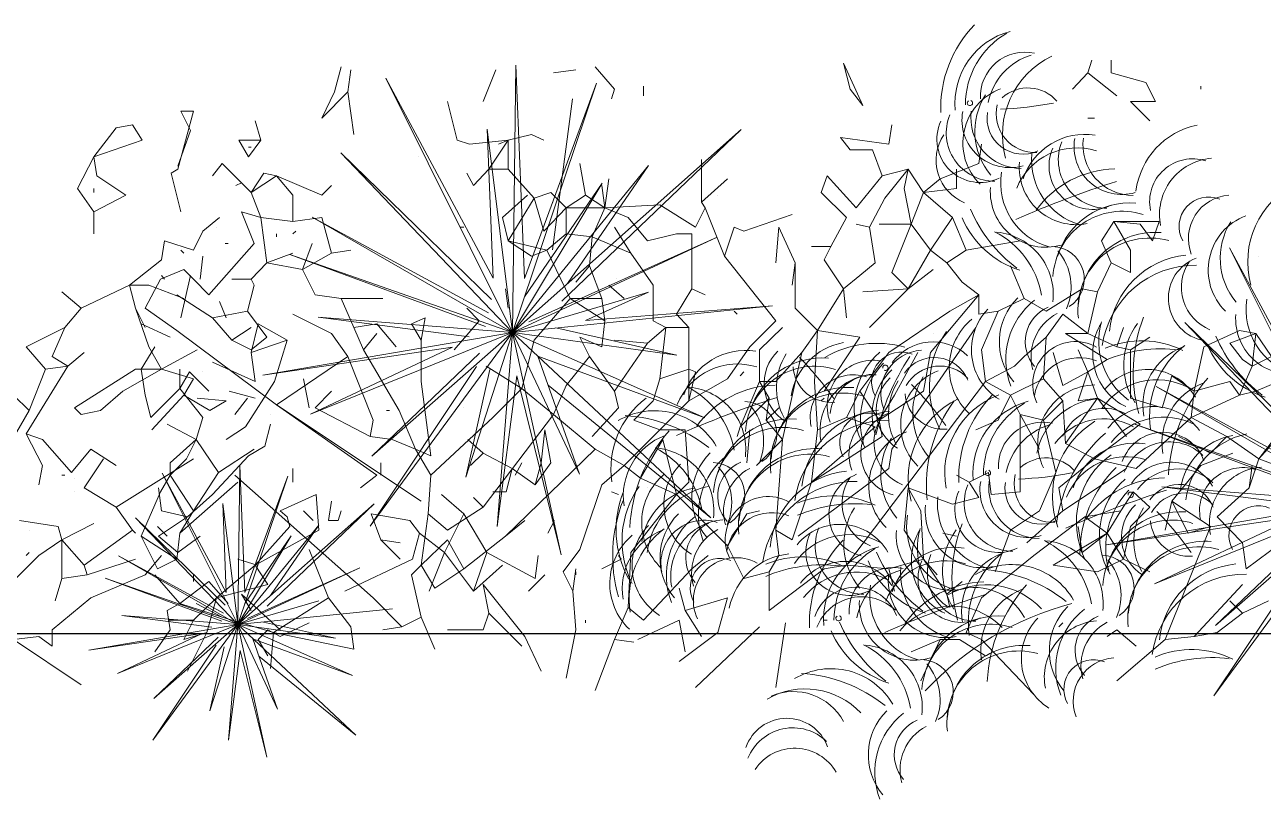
# Model space of a CAD drawing. Header units: metres. Extents: x 3.6 to 34.8, y 2.3 to 26.8.
# Drawn here: x 33.168 to 33.782, y 20.258 to 20.642 of the extents above; entities that cross this region are included whole.
import ezdxf

# ---------------------------------------------------------------- set-up
doc = ezdxf.new("R2010")
doc.units = ezdxf.units.M
for name, color, linetype, lineweight in [('0.05', 132, 'Continuous', 5), ('0.10', 62, 'Continuous', 9), ('0.13', 191, 'Continuous', 9), ('0.18', 141, 'Continuous', 18), ('0.30', 41, 'Continuous', 30)]:
    doc.layers.add(name, color=color, linetype=linetype, lineweight=lineweight)

# ---------------------------------------------------------------- blocks, each defined once
blk = doc.blocks.new('A$C79F3722F')
at = {"layer": '0.13'}
for p, q in [((3.34, 0.627), (3.333, 0.654)), ((3.333, 0.654), (3.353, 0.61)), ((3.586, 0.644), (3.59, 0.657)), ((3.61, 0.657), (3.61, 0.644)), ((2.806, 0.624), (2.813, 0.65)), ((2.823, 0.647), (2.82, 0.624)), ((2.973, 0.647), (2.96, 0.614)), ((3.056, 0.647), (3.033, 0.644)), ((3.076, 0.65), (3.096, 0.627)), ((3.57, 0.627), (3.586, 0.644)), ((3.586, 0.644), (3.57, 0.627)), ((3.616, 0.62), (3.586, 0.644)), ((3.61, 0.644), (3.646, 0.634)), ((3.126, 0.63), (3.126, 0.62)), ((3.646, 0.634), (3.656, 0.614)), ((3.703, 0.63), (3.703, 0.627)), ((2.793, 0.597), (2.806, 0.624)), ((2.82, 0.624), (2.793, 0.597)), ((2.82, 0.624), (2.826, 0.58)), ((3.096, 0.627), (3.093, 0.617)), ((3.353, 0.61), (3.34, 0.627)), ((2.66, 0.604), (2.644, 0.544)), ((2.657, 0.584), (2.647, 0.604)), ((2.647, 0.604), (2.66, 0.604)), ((2.923, 0.614), (2.933, 0.574)), ((3.63, 0.614), (3.65, 0.594)), ((3.656, 0.614), (3.63, 0.614)), ((2.58, 0.587), (2.597, 0.59)), ((2.597, 0.59), (2.607, 0.574)), ((2.73, 0.574), (2.724, 0.594)), ((3.38, 0.57), (3.383, 0.59)), ((3.586, 0.597), (3.593, 0.597)), ((2.557, 0.557), (2.58, 0.587)), ((2.644, 0.547), (2.657, 0.584)), ((2.986, 0.574), (3.01, 0.58)), ((3.01, 0.58), (3.023, 0.574)), ((3.33, 0.577), (3.38, 0.57)), ((3.34, 0.564), (3.33, 0.577)), ((2.607, 0.574), (2.557, 0.557)), ((2.717, 0.557), (2.707, 0.574)), ((2.707, 0.574), (2.73, 0.574)), ((2.73, 0.574), (2.717, 0.557)), ((2.717, 0.567), (2.72, 0.567)), ((2.933, 0.574), (2.946, 0.57)), ((2.946, 0.57), (2.986, 0.574)), ((2.966, 0.544), (2.986, 0.574)), ((2.986, 0.574), (2.976, 0.57)), ((2.986, 0.574), (2.986, 0.544)), ((3.473, 0.55), (3.476, 0.57)), ((2.54, 0.524), (2.557, 0.557)), ((2.557, 0.557), (2.56, 0.537)), ((2.893, 0.557), (2.893, 0.557)), ((3.186, 0.51), (3.186, 0.554)), ((3.363, 0.564), (3.34, 0.564)), ((3.373, 0.537), (3.363, 0.564)), ((2.644, 0.544), (2.637, 0.54)), ((2.637, 0.54), (2.647, 0.5)), ((2.69, 0.55), (2.68, 0.537)), ((2.72, 0.52), (2.69, 0.55)), ((2.72, 0.52), (2.733, 0.54)), ((2.733, 0.54), (2.746, 0.537)), ((2.95, 0.527), (2.943, 0.54)), ((2.966, 0.544), (2.95, 0.527)), ((2.986, 0.544), (2.966, 0.544)), ((2.986, 0.544), (3.013, 0.514)), ((3.066, 0.517), (3.06, 0.55)), ((3.373, 0.537), (3.4, 0.544)), ((3.376, 0.514), (3.4, 0.544)), ((3.4, 0.544), (3.396, 0.524)), ((3.4, 0.544), (3.416, 0.52)), ((3.433, 0.534), (3.473, 0.55)), ((3.45, 0.544), (3.45, 0.524)), ((2.56, 0.537), (2.59, 0.517)), ((2.71, 0.53), (2.704, 0.527)), ((2.746, 0.537), (2.72, 0.52)), ((2.746, 0.537), (2.793, 0.517)), ((2.763, 0.517), (2.746, 0.537)), ((2.793, 0.517), (2.803, 0.527)), ((3.083, 0.527), (3.086, 0.504)), ((3.086, 0.504), (3.09, 0.534)), ((3.186, 0.51), (3.213, 0.534)), ((3.31, 0.52), (3.316, 0.537)), ((3.316, 0.537), (3.346, 0.504)), ((3.346, 0.504), (3.373, 0.537)), ((3.416, 0.52), (3.433, 0.534)), ((2.557, 0.5), (2.54, 0.524)), ((2.557, 0.524), (2.557, 0.52)), ((2.59, 0.517), (2.557, 0.5)), ((2.73, 0.494), (2.72, 0.52)), ((2.763, 0.517), (2.763, 0.49)), ((2.763, 0.49), (2.763, 0.517)), ((2.98, 0.494), (3.006, 0.517)), ((2.986, 0.47), (3.013, 0.514)), ((3.013, 0.514), (3.03, 0.52)), ((3.013, 0.514), (3.023, 0.48)), ((3.03, 0.52), (3.046, 0.504)), ((3.046, 0.504), (3.066, 0.517)), ((3.066, 0.517), (3.086, 0.504)), ((3.203, 0.517), (3.203, 0.517)), ((3.336, 0.494), (3.31, 0.52)), ((3.36, 0.484), (3.376, 0.514)), ((3.396, 0.524), (3.403, 0.487)), ((3.403, 0.487), (3.416, 0.52)), ((3.45, 0.524), (3.416, 0.52)), ((3.416, 0.52), (3.446, 0.494)), ((3.416, 0.52), (3.446, 0.494)), ((3.023, 0.48), (3.046, 0.504)), ((3.033, 0.51), (3.033, 0.51)), ((3.046, 0.504), (3.086, 0.504)), ((3.046, 0.477), (3.046, 0.504)), ((3.073, 0.474), (3.086, 0.504)), ((3.086, 0.504), (3.073, 0.474)), ((3.086, 0.504), (3.143, 0.507)), ((3.086, 0.504), (3.11, 0.494)), ((3.143, 0.507), (3.18, 0.484)), ((3.18, 0.484), (3.19, 0.504)), ((3.19, 0.504), (3.186, 0.51)), ((3.19, 0.504), (3.21, 0.454)), ((2.557, 0.5), (2.557, 0.477)), ((2.67, 0.48), (2.687, 0.494)), ((2.71, 0.5), (2.73, 0.494)), ((2.723, 0.467), (2.71, 0.5)), ((2.736, 0.447), (2.73, 0.494)), ((2.73, 0.494), (2.763, 0.49)), ((2.763, 0.49), (2.793, 0.494)), ((2.793, 0.494), (2.803, 0.457)), ((2.793, 0.494), (2.793, 0.494)), ((2.793, 0.494), (2.803, 0.457)), ((2.986, 0.47), (2.98, 0.494)), ((3.11, 0.494), (3.13, 0.47)), ((3.23, 0.48), (3.28, 0.497)), ((3.32, 0.464), (3.336, 0.494)), ((3.446, 0.494), (3.423, 0.46)), ((3.446, 0.494), (3.46, 0.46)), ((3.6, 0.47), (3.613, 0.49)), ((3.613, 0.49), (3.63, 0.46)), ((3.64, 0.487), (3.613, 0.49)), ((3.613, 0.49), (3.66, 0.49)), ((3.66, 0.49), (3.653, 0.47)), ((2.66, 0.46), (2.67, 0.48)), ((2.684, 0.484), (2.684, 0.484)), ((2.746, 0.477), (2.746, 0.474)), ((2.766, 0.48), (2.763, 0.477)), ((2.936, 0.484), (2.94, 0.484)), ((3.046, 0.477), (3.026, 0.46)), ((3.073, 0.474), (3.046, 0.477)), ((3.113, 0.457), (3.096, 0.484)), ((3.13, 0.47), (3.16, 0.477)), ((3.16, 0.477), (3.176, 0.477)), ((3.16, 0.477), (3.176, 0.477)), ((3.176, 0.477), (3.176, 0.42)), ((3.21, 0.454), (3.22, 0.484)), ((3.22, 0.484), (3.23, 0.48)), ((3.263, 0.447), (3.266, 0.484)), ((3.266, 0.484), (3.283, 0.447)), ((3.36, 0.484), (3.346, 0.487)), ((3.366, 0.447), (3.36, 0.484)), ((3.37, 0.487), (3.403, 0.487)), ((3.403, 0.487), (3.383, 0.437)), ((3.423, 0.46), (3.403, 0.487)), ((3.653, 0.47), (3.64, 0.487)), ((2.627, 0.45), (2.63, 0.47)), ((2.63, 0.47), (2.66, 0.46)), ((2.676, 0.414), (2.723, 0.467)), ((2.693, 0.467), (2.696, 0.467)), ((2.783, 0.467), (2.773, 0.44)), ((3.01, 0.454), (2.986, 0.47)), ((3.026, 0.46), (2.986, 0.47)), ((3.07, 0.444), (3.073, 0.474)), ((3.113, 0.457), (3.073, 0.474)), ((3.32, 0.464), (3.3, 0.464)), ((3.313, 0.45), (3.32, 0.464)), ((3.46, 0.46), (3.516, 0.47)), ((3.61, 0.447), (3.6, 0.47)), ((2.594, 0.424), (2.627, 0.45)), ((2.647, 0.46), (2.65, 0.457)), ((2.67, 0.454), (2.667, 0.43)), ((2.763, 0.457), (2.736, 0.447)), ((2.803, 0.457), (2.773, 0.44)), ((2.803, 0.457), (2.773, 0.44)), ((2.803, 0.457), (2.823, 0.46)), ((3.026, 0.46), (3.01, 0.454)), ((3.05, 0.41), (3.026, 0.46)), ((3.113, 0.457), (3.136, 0.424)), ((3.263, 0.387), (3.21, 0.454)), ((3.333, 0.42), (3.313, 0.45)), ((3.4, 0.42), (3.423, 0.46)), ((3.423, 0.46), (3.44, 0.447)), ((3.44, 0.447), (3.46, 0.46)), ((3.63, 0.46), (3.63, 0.437)), ((3.763, 0.454), (3.763, 0.454)), ((2.626, 0.43), (2.65, 0.44)), ((2.65, 0.44), (2.66, 0.43)), ((2.736, 0.447), (2.72, 0.43)), ((2.736, 0.447), (2.773, 0.44)), ((2.773, 0.44), (2.786, 0.414)), ((3.07, 0.444), (3.056, 0.427)), ((3.083, 0.41), (3.07, 0.444)), ((3.283, 0.447), (3.28, 0.424)), ((3.283, 0.447), (3.283, 0.4)), ((3.35, 0.434), (3.366, 0.447)), ((3.383, 0.437), (3.4, 0.42)), ((3.4, 0.42), (3.426, 0.44)), ((3.44, 0.447), (3.456, 0.427)), ((3.506, 0.444), (3.52, 0.41)), ((3.506, 0.444), (3.506, 0.444)), ((3.52, 0.41), (3.506, 0.444)), ((3.596, 0.417), (3.61, 0.447)), ((3.63, 0.437), (3.61, 0.447)), ((2.544, 0.4), (2.594, 0.424)), ((2.614, 0.424), (2.594, 0.424)), ((2.594, 0.424), (2.6, 0.4)), ((2.61, 0.4), (2.626, 0.43)), ((2.65, 0.41), (2.614, 0.424)), ((2.627, 0.434), (2.63, 0.43)), ((2.657, 0.434), (2.647, 0.39)), ((2.66, 0.43), (2.676, 0.414)), ((2.666, 0.424), (2.666, 0.424)), ((2.72, 0.43), (2.7, 0.43)), ((2.723, 0.424), (2.716, 0.397)), ((2.72, 0.43), (2.723, 0.424)), ((3.106, 0.41), (3.09, 0.424)), ((3.136, 0.424), (3.136, 0.387)), ((3.333, 0.42), (3.35, 0.434)), ((3.456, 0.427), (3.473, 0.414)), ((2.544, 0.4), (2.524, 0.417)), ((2.643, 0.414), (2.68, 0.39)), ((2.68, 0.39), (2.643, 0.414)), ((2.786, 0.414), (2.813, 0.41)), ((2.986, 0.4), (2.983, 0.42)), ((3.176, 0.42), (3.16, 0.394)), ((3.176, 0.42), (3.19, 0.414)), ((3.306, 0.377), (3.333, 0.42)), ((3.336, 0.39), (3.333, 0.42)), ((3.4, 0.42), (3.353, 0.417)), ((3.4, 0.42), (3.36, 0.38)), ((3.473, 0.414), (3.423, 0.354)), ((3.443, 0.397), (3.473, 0.414)), ((3.473, 0.414), (3.473, 0.394)), ((3.543, 0.397), (3.58, 0.42)), ((3.58, 0.42), (3.596, 0.417)), ((3.596, 0.417), (3.586, 0.374)), ((2.527, 0.38), (2.544, 0.4)), ((2.61, 0.38), (2.6, 0.4)), ((2.6, 0.4), (2.614, 0.36)), ((2.643, 0.377), (2.61, 0.4)), ((2.687, 0.407), (2.694, 0.39)), ((2.813, 0.41), (2.856, 0.41)), ((2.813, 0.41), (2.826, 0.38)), ((2.943, 0.4), (2.956, 0.387)), ((3.033, 0.39), (3.05, 0.41)), ((3.086, 0.387), (3.05, 0.41)), ((3.083, 0.41), (3.05, 0.41)), ((3.086, 0.387), (3.083, 0.41)), ((3.283, 0.4), (3.306, 0.377)), ((3.493, 0.397), (3.52, 0.41)), ((3.52, 0.41), (3.543, 0.397)), ((2.68, 0.39), (2.716, 0.397)), ((2.7, 0.367), (2.68, 0.39)), ((2.716, 0.397), (2.736, 0.37)), ((2.803, 0.374), (2.763, 0.394)), ((2.886, 0.384), (2.9, 0.39)), ((2.9, 0.39), (2.896, 0.367)), ((2.956, 0.387), (2.93, 0.357)), ((2.933, 0.39), (2.933, 0.39)), ((3.013, 0.367), (3.033, 0.39)), ((3.083, 0.36), (3.086, 0.387)), ((3.136, 0.387), (3.149, 0.38)), ((3.16, 0.394), (3.173, 0.38)), ((3.22, 0.397), (3.223, 0.394)), ((3.236, 0.36), (3.263, 0.387)), ((3.336, 0.39), (3.336, 0.39)), ((3.38, 0.354), (3.443, 0.397)), ((3.473, 0.394), (3.493, 0.397)), ((3.493, 0.397), (3.476, 0.357)), ((3.543, 0.37), (3.56, 0.394)), ((3.56, 0.394), (3.586, 0.374)), ((2.487, 0.36), (2.527, 0.38)), ((2.527, 0.38), (2.514, 0.35)), ((2.606, 0.384), (2.636, 0.37)), ((2.61, 0.38), (2.61, 0.38)), ((2.643, 0.377), (2.746, 0.3)), ((2.7, 0.367), (2.72, 0.38)), ((2.72, 0.354), (2.727, 0.384)), ((2.727, 0.384), (2.757, 0.367)), ((2.82, 0.35), (2.803, 0.374)), ((2.826, 0.38), (2.85, 0.384)), ((2.826, 0.38), (2.836, 0.357)), ((2.85, 0.374), (2.836, 0.357)), ((2.85, 0.384), (2.87, 0.36)), ((2.896, 0.367), (2.886, 0.384)), ((3.13, 0.364), (3.149, 0.38)), ((3.149, 0.38), (3.143, 0.327)), ((3.149, 0.38), (3.173, 0.38)), ((3.173, 0.38), (3.173, 0.337)), ((3.27, 0.38), (3.246, 0.357)), ((3.29, 0.354), (3.306, 0.377)), ((3.303, 0.324), (3.306, 0.377)), ((3.35, 0.37), (3.306, 0.377)), ((3.383, 0.254), (3.47, 0.38)), ((3.426, 0.374), (3.426, 0.374)), ((3.563, 0.374), (3.606, 0.347)), ((3.586, 0.374), (3.563, 0.374)), ((3.586, 0.374), (3.616, 0.36)), ((3.616, 0.36), (3.623, 0.38)), ((3.706, 0.36), (3.743, 0.377)), ((3.733, 0.364), (3.76, 0.374)), ((3.743, 0.377), (3.76, 0.374)), ((3.76, 0.374), (3.756, 0.34)), ((3.76, 0.374), (3.776, 0.35)), ((2.507, 0.337), (2.487, 0.36)), ((2.62, 0.36), (2.606, 0.337)), ((2.614, 0.36), (2.627, 0.337)), ((2.72, 0.357), (2.7, 0.367)), ((2.736, 0.37), (2.72, 0.357)), ((2.72, 0.354), (2.757, 0.367)), ((2.757, 0.367), (2.744, 0.324)), ((2.75, 0.367), (2.75, 0.367)), ((2.896, 0.324), (2.896, 0.367)), ((3, 0.317), (3.013, 0.367)), ((3.06, 0.37), (3.083, 0.36)), ((3.07, 0.35), (3.06, 0.37)), ((3.13, 0.364), (3.096, 0.367)), ((3.096, 0.314), (3.13, 0.364)), ((3.213, 0.327), (3.236, 0.36)), ((3.313, 0.314), (3.35, 0.37)), ((3.52, 0.35), (3.543, 0.37)), ((3.54, 0.327), (3.543, 0.37)), ((3.616, 0.36), (3.63, 0.357)), ((3.65, 0.37), (3.63, 0.357)), ((3.63, 0.357), (3.65, 0.37)), ((3.696, 0.314), (3.706, 0.36)), ((3.746, 0.347), (3.733, 0.364)), ((3.746, 0.347), (3.733, 0.364)), ((2.514, 0.35), (2.53, 0.34)), ((2.53, 0.34), (2.547, 0.354)), ((2.627, 0.337), (2.664, 0.357)), ((2.724, 0.324), (2.72, 0.354)), ((2.746, 0.3), (2.82, 0.35)), ((2.82, 0.35), (2.846, 0.284)), ((2.836, 0.357), (2.873, 0.294)), ((3.046, 0.32), (3.07, 0.35)), ((3.096, 0.314), (3.07, 0.35)), ((3.246, 0.357), (3.246, 0.324)), ((3.263, 0.324), (3.29, 0.354)), ((3.29, 0.354), (3.27, 0.264)), ((3.35, 0.314), (3.38, 0.354)), ((3.386, 0.31), (3.41, 0.354)), ((3.423, 0.354), (3.416, 0.314)), ((3.476, 0.357), (3.48, 0.324)), ((3.51, 0.34), (3.52, 0.35)), ((3.55, 0.354), (3.56, 0.32)), ((3.576, 0.357), (3.586, 0.334)), ((3.606, 0.347), (3.586, 0.334)), ((3.63, 0.357), (3.63, 0.307)), ((3.756, 0.34), (3.746, 0.347)), ((3.756, 0.34), (3.776, 0.35)), ((2.53, 0.34), (2.487, 0.27)), ((2.49, 0.294), (2.507, 0.337)), ((2.507, 0.337), (2.53, 0.34)), ((2.537, 0.297), (2.6, 0.337)), ((2.627, 0.337), (2.587, 0.314)), ((2.6, 0.337), (2.627, 0.337)), ((2.606, 0.337), (2.61, 0.31)), ((2.66, 0.327), (2.627, 0.337)), ((2.646, 0.317), (2.646, 0.337)), ((2.656, 0.334), (2.646, 0.317)), ((2.656, 0.334), (2.676, 0.314)), ((2.67, 0.334), (2.67, 0.334)), ((2.68, 0.344), (2.724, 0.324)), ((2.68, 0.344), (2.68, 0.344)), ((3, 0.317), (2.963, 0.34)), ((2.997, 0.334), (2.997, 0.334)), ((3.143, 0.327), (3.173, 0.337)), ((3.173, 0.337), (3.18, 0.334)), ((3.173, 0.337), (3.173, 0.304)), ((3.18, 0.334), (3.173, 0.304)), ((3.23, 0.334), (3.226, 0.33)), ((3.48, 0.324), (3.51, 0.34)), ((3.55, 0.334), (3.55, 0.334)), ((3.56, 0.32), (3.586, 0.334)), ((3.586, 0.334), (3.576, 0.304)), ((3.586, 0.334), (3.596, 0.307)), ((3.756, 0.34), (3.743, 0.31)), ((3.743, 0.31), (3.756, 0.34)), ((2.65, 0.31), (2.66, 0.327)), ((2.744, 0.324), (2.714, 0.277)), ((2.774, 0.327), (2.78, 0.297)), ((2.906, 0.247), (2.896, 0.324)), ((3.136, 0.304), (3.143, 0.327)), ((3.173, 0.304), (3.213, 0.327)), ((3.246, 0.324), (3.226, 0.277)), ((3.246, 0.324), (3.263, 0.324)), ((3.246, 0.324), (3.256, 0.307)), ((3.306, 0.274), (3.303, 0.324)), ((3.336, 0.134), (3.48, 0.324)), ((3.506, 0.31), (3.48, 0.324)), ((3.506, 0.31), (3.54, 0.327)), ((3.54, 0.327), (3.56, 0.304)), ((3.56, 0.304), (3.54, 0.327)), ((3.55, 0.324), (3.55, 0.324)), ((3.663, 0.297), (3.673, 0.33)), ((3.673, 0.33), (3.696, 0.314)), ((3.696, 0.314), (3.733, 0.324)), ((3.733, 0.324), (3.743, 0.31)), ((3.76, 0.314), (3.79, 0.327)), ((2.49, 0.294), (2.474, 0.31)), ((2.587, 0.314), (2.564, 0.294)), ((2.616, 0.287), (2.61, 0.31)), ((2.616, 0.287), (2.646, 0.317)), ((2.65, 0.31), (2.617, 0.274)), ((2.646, 0.317), (2.67, 0.287)), ((2.677, 0.294), (2.65, 0.31)), ((2.697, 0.314), (2.724, 0.307)), ((2.786, 0.297), (2.803, 0.314)), ((2.97, 0.287), (3, 0.317)), ((3.033, 0.29), (3, 0.317)), ((3.033, 0.29), (3.046, 0.32)), ((3.1, 0.297), (3.096, 0.314)), ((3.336, 0.287), (3.35, 0.314)), ((3.37, 0.284), (3.35, 0.314)), ((3.416, 0.314), (3.37, 0.284)), ((3.37, 0.284), (3.386, 0.31)), ((3.506, 0.31), (3.493, 0.284)), ((3.516, 0.29), (3.506, 0.31)), ((3.693, 0.287), (3.696, 0.314)), ((3.693, 0.287), (3.696, 0.314)), ((3.693, 0.287), (3.696, 0.314)), ((3.743, 0.31), (3.693, 0.287)), ((3.743, 0.31), (3.76, 0.314)), ((2.544, 0.29), (2.537, 0.297)), ((2.664, 0.307), (2.694, 0.304)), ((2.694, 0.304), (2.677, 0.294)), ((2.694, 0.304), (2.694, 0.304)), ((2.716, 0.307), (2.703, 0.29)), ((2.746, 0.3), (2.896, 0.2)), ((2.85, 0.227), (2.746, 0.3)), ((2.843, 0.267), (2.786, 0.297)), ((2.94, 0.297), (2.94, 0.297)), ((3.073, 0.267), (3.1, 0.297)), ((3.116, 0.284), (3.136, 0.304)), ((3.173, 0.304), (3.143, 0.274)), ((3.226, 0.277), (3.256, 0.307)), ((3.256, 0.307), (3.253, 0.284)), ((3.266, 0.297), (3.253, 0.284)), ((3.253, 0.284), (3.266, 0.297)), ((3.313, 0.307), (3.31, 0.304)), ((3.56, 0.304), (3.54, 0.284)), ((3.54, 0.284), (3.56, 0.304)), ((3.56, 0.304), (3.563, 0.26)), ((3.596, 0.307), (3.563, 0.26)), ((3.576, 0.304), (3.596, 0.307)), ((3.596, 0.307), (3.64, 0.28)), ((3.596, 0.307), (3.626, 0.267)), ((3.63, 0.307), (3.663, 0.297)), ((2.457, 0.237), (2.49, 0.294)), ((2.564, 0.294), (2.544, 0.29)), ((2.67, 0.287), (2.663, 0.264)), ((2.74, 0.29), (2.74, 0.29)), ((2.846, 0.284), (2.843, 0.267)), ((2.86, 0.294), (2.863, 0.294)), ((2.873, 0.294), (2.89, 0.254)), ((2.906, 0.227), (2.97, 0.287)), ((2.96, 0.194), (3.033, 0.29)), ((3.076, 0.254), (3.033, 0.29)), ((3.116, 0.284), (3.143, 0.274)), ((3.253, 0.284), (3.27, 0.264)), ((3.336, 0.287), (3.306, 0.274)), ((3.366, 0.277), (3.336, 0.287)), ((3.37, 0.284), (3.373, 0.267)), ((3.493, 0.284), (3.47, 0.274)), ((3.516, 0.21), (3.516, 0.29)), ((3.516, 0.29), (3.54, 0.284)), ((3.536, 0.254), (3.516, 0.29)), ((3.54, 0.284), (3.553, 0.23)), ((3.636, 0.234), (3.693, 0.287)), ((3.693, 0.287), (3.73, 0.267)), ((3.763, 0.244), (3.796, 0.287)), ((2.504, 0.237), (2.487, 0.27)), ((2.487, 0.27), (2.504, 0.264)), ((2.633, 0.28), (2.663, 0.264)), ((2.714, 0.277), (2.694, 0.264)), ((2.734, 0.257), (2.74, 0.28)), ((3.02, 0.24), (3.024, 0.274)), ((3.024, 0.274), (3.03, 0.24)), ((3.143, 0.274), (3.106, 0.237)), ((3.143, 0.274), (3.169, 0.274)), ((3.169, 0.274), (3.173, 0.22)), ((3.223, 0.267), (3.226, 0.277)), ((3.236, 0.274), (3.233, 0.24)), ((3.3, 0.22), (3.366, 0.277)), ((3.3, 0.22), (3.306, 0.274)), ((3.64, 0.28), (3.593, 0.244)), ((3.79, 0.274), (3.763, 0.244)), ((2.504, 0.264), (2.534, 0.23)), ((2.636, 0.24), (2.663, 0.264)), ((2.663, 0.264), (2.653, 0.244)), ((2.663, 0.264), (2.686, 0.23)), ((2.717, 0.247), (2.734, 0.257)), ((2.843, 0.267), (2.866, 0.264)), ((2.866, 0.264), (2.89, 0.254)), ((2.96, 0.25), (2.944, 0.264)), ((3.123, 0.224), (3.146, 0.264)), ((3.146, 0.264), (3.16, 0.207)), ((3.223, 0.267), (3.223, 0.267)), ((3.27, 0.264), (3.243, 0.237)), ((3.27, 0.264), (3.263, 0.17)), ((3.373, 0.267), (3.3, 0.22)), ((3.563, 0.26), (3.593, 0.244)), ((3.68, 0.267), (3.713, 0.25)), ((3.73, 0.267), (3.713, 0.25)), ((3.73, 0.267), (3.763, 0.244)), ((2.534, 0.23), (2.554, 0.254)), ((2.567, 0.244), (2.547, 0.214)), ((2.554, 0.254), (2.58, 0.237)), ((2.58, 0.194), (2.66, 0.244)), ((2.653, 0.244), (2.636, 0.227)), ((2.68, 0.207), (2.717, 0.247)), ((2.686, 0.23), (2.723, 0.254)), ((2.89, 0.254), (2.906, 0.247)), ((2.89, 0.254), (2.906, 0.227)), ((2.96, 0.25), (2.947, 0.237)), ((2.99, 0.234), (2.96, 0.25)), ((2.983, 0.164), (3.076, 0.254)), ((3.106, 0.237), (3.076, 0.254)), ((3.383, 0.254), (3.38, 0.234)), ((3.383, 0.254), (3.383, 0.254)), ((3.593, 0.244), (3.556, 0.214)), ((3.593, 0.244), (3.636, 0.234)), ((3.736, 0.25), (3.703, 0.237)), ((3.763, 0.244), (3.753, 0.214)), ((3.79, 0.234), (3.763, 0.244)), ((2.5, 0.217), (2.504, 0.237)), ((2.5, 0.217), (2.504, 0.237)), ((2.636, 0.227), (2.636, 0.24)), ((2.763, 0.234), (2.763, 0.22)), ((2.854, 0.24), (2.854, 0.227)), ((2.99, 0.234), (2.984, 0.21)), ((3.014, 0.217), (2.99, 0.234)), ((3, 0.24), (2.993, 0.227)), ((3.014, 0.217), (3.02, 0.24)), ((3.03, 0.24), (3.014, 0.217)), ((3.083, 0.217), (3.106, 0.237)), ((3.106, 0.237), (3.123, 0.224)), ((3.38, 0.234), (3.286, 0.164)), ((3.56, 0.19), (3.626, 0.234)), ((3.703, 0.237), (3.673, 0.2)), ((3.756, 0.237), (3.753, 0.214)), ((2.524, 0.227), (2.527, 0.227)), ((2.537, 0.224), (2.537, 0.224)), ((2.626, 0.21), (2.636, 0.227)), ((2.636, 0.227), (2.66, 0.19)), ((2.646, 0.167), (2.706, 0.22)), ((2.66, 0.19), (2.686, 0.23)), ((2.703, 0.227), (2.846, 0.1)), ((2.85, 0.227), (2.833, 0.214)), ((2.906, 0.227), (2.903, 0.187)), ((2.906, 0.227), (2.906, 0.227)), ((3.123, 0.224), (3.16, 0.207)), ((3.173, 0.22), (3.16, 0.207)), ((3.28, 0.16), (3.3, 0.22)), ((3.303, 0.23), (3.303, 0.23)), ((3.463, 0.22), (3.45, 0.227)), ((3.463, 0.22), (3.483, 0.23)), ((3.473, 0.204), (3.463, 0.22)), ((3.483, 0.23), (3.486, 0.207)), ((3.553, 0.23), (3.536, 0.19)), ((2.537, 0.21), (2.537, 0.21)), ((2.547, 0.214), (2.58, 0.194)), ((2.606, 0.164), (2.626, 0.21)), ((2.624, 0.214), (2.627, 0.19)), ((2.654, 0.184), (2.68, 0.207)), ((2.75, 0.19), (2.787, 0.207)), ((2.787, 0.207), (2.79, 0.17)), ((2.94, 0.187), (2.917, 0.207)), ((2.917, 0.207), (2.94, 0.187)), ((2.984, 0.21), (2.97, 0.21)), ((3.06, 0.15), (3.083, 0.217)), ((3.093, 0.21), (3.1, 0.207)), ((3.16, 0.207), (3.113, 0.147)), ((3.13, 0.214), (3.13, 0.214)), ((3.16, 0.207), (3.213, 0.154)), ((3.396, 0.17), (3.4, 0.214)), ((3.4, 0.214), (3.446, 0.197)), ((3.4, 0.214), (3.413, 0.19)), ((3.486, 0.207), (3.516, 0.21)), ((3.556, 0.214), (3.56, 0.19)), ((3.62, 0.19), (3.633, 0.21)), ((3.633, 0.21), (3.65, 0.194)), ((3.753, 0.214), (3.72, 0.184)), ((2.597, 0.17), (2.58, 0.194)), ((2.8, 0.18), (2.803, 0.2)), ((2.923, 0.17), (2.96, 0.194)), ((2.96, 0.194), (2.95, 0.204)), ((3.446, 0.197), (3.473, 0.204)), ((3.65, 0.194), (3.63, 0.174)), ((3.673, 0.2), (3.666, 0.17)), ((3.673, 0.2), (3.713, 0.174)), ((3.673, 0.2), (3.69, 0.167)), ((2.48, 0.18), (2.52, 0.174)), ((2.654, 0.184), (2.624, 0.164)), ((2.627, 0.19), (2.654, 0.184)), ((2.66, 0.19), (2.646, 0.167)), ((2.757, 0.184), (2.75, 0.19)), ((2.76, 0.174), (2.757, 0.184)), ((2.774, 0.19), (2.784, 0.18)), ((2.81, 0.18), (2.8, 0.18)), ((2.813, 0.19), (2.81, 0.18)), ((2.854, 0.16), (2.844, 0.187)), ((2.844, 0.187), (2.884, 0.18)), ((2.884, 0.18), (2.894, 0.167)), ((2.896, 0.134), (2.903, 0.187)), ((2.903, 0.187), (2.923, 0.17)), ((2.92, 0.147), (2.94, 0.187)), ((2.94, 0.187), (2.964, 0.147)), ((3.003, 0.18), (2.983, 0.164)), ((3.034, 0.18), (3.027, 0.167)), ((3.213, 0.154), (3.233, 0.187)), ((3.233, 0.187), (3.246, 0.19)), ((3.413, 0.19), (3.416, 0.14)), ((3.536, 0.19), (3.506, 0.17)), ((3.56, 0.19), (3.523, 0.157)), ((3.53, 0.144), (3.583, 0.184)), ((3.583, 0.184), (3.62, 0.19)), ((3.606, 0.167), (3.583, 0.184)), ((3.606, 0.167), (3.62, 0.19)), ((3.72, 0.184), (3.746, 0.157)), ((2.49, 0.17), (2.49, 0.17)), ((2.52, 0.174), (2.524, 0.16)), ((2.524, 0.16), (2.557, 0.177)), ((2.547, 0.134), (2.597, 0.17)), ((2.597, 0.17), (2.6, 0.167)), ((2.6, 0.167), (2.597, 0.17)), ((2.623, 0.174), (2.633, 0.164)), ((2.627, 0.177), (2.627, 0.177)), ((2.646, 0.167), (2.643, 0.14)), ((2.724, 0.134), (2.76, 0.174)), ((2.79, 0.17), (2.724, 0.134)), ((2.894, 0.167), (2.887, 0.14)), ((2.894, 0.167), (2.92, 0.147)), ((2.92, 0.147), (2.894, 0.167)), ((3.263, 0.17), (3.28, 0.16)), ((3.266, 0.144), (3.263, 0.17)), ((3.416, 0.14), (3.396, 0.17)), ((3.436, 0.167), (3.45, 0.164)), ((3.506, 0.17), (3.49, 0.127)), ((3.606, 0.167), (3.55, 0.134)), ((3.58, 0.147), (3.576, 0.174)), ((3.58, 0.147), (3.606, 0.167)), ((3.623, 0.14), (3.606, 0.167)), ((3.63, 0.174), (3.623, 0.14)), ((3.713, 0.174), (3.666, 0.057)), ((3.69, 0.167), (3.713, 0.174)), ((2.524, 0.16), (2.5, 0.144)), ((2.524, 0.12), (2.524, 0.16)), ((2.524, 0.16), (2.547, 0.134)), ((2.606, 0.164), (2.623, 0.13)), ((2.643, 0.14), (2.606, 0.164)), ((2.624, 0.164), (2.644, 0.147)), ((2.644, 0.147), (2.667, 0.164)), ((2.874, 0.157), (2.854, 0.16)), ((2.874, 0.14), (2.854, 0.16)), ((2.896, 0.134), (2.923, 0.16)), ((2.923, 0.16), (2.94, 0.13)), ((2.94, 0.13), (2.983, 0.164)), ((3.213, 0.154), (3.23, 0.12)), ((3.746, 0.157), (3.75, 0.13)), ((3.75, 0.13), (3.786, 0.157)), ((2.5, 0.144), (2.47, 0.114)), ((2.49, 0.147), (2.487, 0.144)), ((2.627, 0.144), (2.61, 0.124)), ((2.8, 0.1), (2.78, 0.15)), ((2.92, 0.147), (2.904, 0.107)), ((2.95, 0.107), (2.92, 0.147)), ((2.95, 0.107), (2.964, 0.147)), ((2.964, 0.147), (3.014, 0.12)), ((3.014, 0.12), (3.017, 0.144)), ((3.043, 0.127), (3.06, 0.15)), ((3.1, 0.144), (3.103, 0.14)), ((3.113, 0.147), (3.11, 0.09)), ((3.176, 0.13), (3.193, 0.144)), ((3.256, 0.127), (3.266, 0.144)), ((3.53, 0.144), (3.476, 0.1)), ((3.733, 0.15), (3.733, 0.15)), ((2.547, 0.134), (2.55, 0.124)), ((2.55, 0.124), (2.6, 0.14)), ((2.623, 0.13), (2.643, 0.14)), ((2.643, 0.14), (2.623, 0.13)), ((2.684, 0.1), (2.724, 0.134)), ((2.706, 0.14), (2.726, 0.134)), ((2.724, 0.134), (2.737, 0.114)), ((2.887, 0.14), (2.817, 0.107)), ((2.886, 0.124), (2.896, 0.134)), ((2.91, 0.11), (2.896, 0.134)), ((2.91, 0.11), (2.94, 0.13)), ((2.98, 0.134), (2.95, 0.107)), ((3.056, 0.13), (3.053, 0.107)), ((3.083, 0.13), (3.103, 0.14)), ((3.126, 0.077), (3.176, 0.13)), ((3.256, 0.087), (3.313, 0.13)), ((3.313, 0.13), (3.336, 0.134)), ((3.38, 0.13), (3.336, 0.134)), ((3.416, 0.14), (3.38, 0.13)), ((3.38, 0.13), (3.386, 0.107)), ((3.44, 0.104), (3.416, 0.14)), ((3.416, 0.14), (3.43, 0.124)), ((3.596, 0.127), (3.55, 0.134)), ((3.623, 0.14), (3.596, 0.127)), ((3.623, 0.14), (3.65, 0.127)), ((2.524, 0.12), (2.517, 0.097)), ((2.55, 0.124), (2.524, 0.12)), ((2.61, 0.124), (2.554, 0.1)), ((2.646, 0.094), (2.62, 0.124)), ((2.676, 0.117), (2.646, 0.094)), ((2.66, 0.124), (2.66, 0.117)), ((2.676, 0.117), (2.696, 0.094)), ((2.896, 0.08), (2.886, 0.124)), ((3.024, 0.124), (3.007, 0.107)), ((3.053, 0.107), (3.043, 0.127)), ((3.056, 0.127), (3.056, 0.124)), ((3.23, 0.12), (3.256, 0.127)), ((3.256, 0.127), (3.256, 0.087)), ((3.44, 0.104), (3.456, 0.117)), ((2.737, 0.114), (2.684, 0.1)), ((2.72, 0.087), (2.71, 0.104)), ((2.71, 0.104), (2.75, 0.067)), ((2.96, 0.114), (3.003, 0.06)), ((2.966, 0.084), (2.96, 0.114)), ((3.056, 0.067), (3.053, 0.107)), ((3.163, 0.11), (3.169, 0.087)), ((3.44, 0.104), (3.44, 0.104)), ((3.443, 0.09), (3.44, 0.104)), ((3.696, 0.06), (3.746, 0.114)), ((2.554, 0.1), (2.514, 0.067)), ((2.646, 0.094), (2.633, 0.087)), ((2.69, 0.08), (2.646, 0.094)), ((2.66, 0.077), (2.684, 0.1)), ((2.663, 0.094), (2.69, 0.08)), ((2.684, 0.1), (2.674, 0.064)), ((2.8, 0.1), (2.743, 0.064)), ((2.823, 0.07), (2.8, 0.1)), ((2.846, 0.1), (2.876, 0.07)), ((3.096, 0.057), (3.11, 0.09)), ((3.11, 0.09), (3.126, 0.077)), ((3.169, 0.087), (3.213, 0.1)), ((3.213, 0.1), (3.203, 0.064)), ((3.353, 0.097), (3.353, 0.097)), ((3.443, 0.09), (3.443, 0.09)), ((3.476, 0.1), (3.46, 0.064)), ((3.733, 0.097), (3.746, 0.084)), ((3.746, 0.084), (3.773, 0.097)), ((2.633, 0.087), (2.636, 0.067)), ((2.66, 0.077), (2.634, 0.077)), ((2.65, 0.057), (2.66, 0.077)), ((2.743, 0.064), (2.69, 0.08)), ((2.876, 0.07), (2.896, 0.08)), ((2.91, 0.047), (2.896, 0.08)), ((2.96, 0.067), (2.966, 0.084)), ((2.966, 0.084), (3, 0.05)), ((2.976, 0.084), (2.976, 0.084)), ((3.066, 0.077), (3.066, 0.074)), ((3.12, 0.057), (3.163, 0.077)), ((3.163, 0.077), (3.169, 0.044)), ((3.169, 0.087), (3.186, 0.06)), ((3.313, 0.077), (3.316, 0.077)), ((3.746, 0.084), (3.72, 0.064)), ((3.746, 0.084), (3.72, 0.064)), ((2.514, 0.067), (2.514, 0.05)), ((2.636, 0.067), (2.62, 0.044)), ((2.737, 0.067), (2.727, 0.057)), ((2.737, 0.067), (2.75, 0.06)), ((2.75, 0.06), (2.78, 0.074)), ((2.826, 0.047), (2.823, 0.07)), ((2.856, 0.067), (2.876, 0.07)), ((2.923, 0.067), (2.96, 0.067)), ((3.046, 0.017), (3.056, 0.067)), ((3.18, 0.007), (3.246, 0.07)), ((3.263, 0.007), (3.273, 0.074)), ((3.56, 0.074), (3.556, 0.07)), ((3.616, 0.067), (3.606, 0.06)), ((3.616, 0.067), (3.636, 0.05)), ((2.5, 0.06), (2.474, 0.057)), ((2.474, 0.057), (2.544, 0.01)), ((2.514, 0.05), (2.5, 0.06)), ((2.674, 0.064), (2.65, 0.057)), ((2.674, 0.064), (2.654, 0.024)), ((2.727, 0.057), (2.737, 0.04)), ((2.74, 0.027), (2.743, 0.064)), ((2.826, 0.047), (2.743, 0.064)), ((3.003, 0.06), (3.02, 0.024)), ((3.076, 0.004), (3.096, 0.057)), ((3.096, 0.057), (3.116, 0.054)), ((3.203, 0.064), (3.163, 0.034)), ((3.403, 0.044), (3.433, 0.057)), ((3.433, 0.057), (3.413, 0.014)), ((3.433, 0.057), (3.453, 0.057)), ((3.453, 0.057), (3.48, 0.04)), ((3.46, 0.064), (3.476, 0.057)), ((3.476, 0.057), (3.53, 0)), ((3.666, 0.057), (3.616, 0.014)), ((3.666, 0.057), (3.696, 0.06)), ((3.72, 0.064), (3.696, 0.06))]:
    blk.add_line(p, q, dxfattribs=at)
blk = doc.blocks.new('A$C10912EB8')
at = {"layer": '0.10'}
for p, q in [((0.4219, 0.375), (0.375, 0.8203)), ((0.375, 0.8203), (0.4219, 0.4687)), ((0.4219, 0.375), (0.5156, 0.8203)), ((0.4219, 0.4687), (0.5156, 0.8203)), ((0.4219, 0.375), (0.1172, 0.7969)), ((0.1172, 0.7969), (0.3516, 0.4453)), ((0.3857, 0.5273), (0.4091, 0.7851)), ((0.4219, 0.375), (0.7266, 0.75)), ((0.7266, 0.75), (0.4737, 0.458)), ((0.4219, 0.375), (0.2578, 0.7031)), ((0.2578, 0.7031), (0.3483, 0.4768)), ((0.4219, 0.375), (0.5391, 0.7031)), ((0.5391, 0.7031), (0.4737, 0.458)), ((0.4219, 0.375), (0.3281, 0.6562)), ((0.3281, 0.6562), (0.4152, 0.4386)), ((0.4219, 0.375), (0.1172, 0.6094)), ((0.1172, 0.6094), (0.3984, 0.3984)), ((0.4219, 0.375), (0.7734, 0.6094)), ((0.7734, 0.6094), (0.4687, 0.4219)), ((0, 0.5156), (0.3047, 0.4219)), ((0.4219, 0.375), (0, 0.5156)), ((0.2109, 0.4922), (0.3047, 0.4219)), ((0.4219, 0.375), (0.2109, 0.4922)), ((0.2685, 0.5039), (0.2685, 0.5039)), ((0.4219, 0.375), (0.7969, 0.4922)), ((0.7969, 0.4922), (0.4687, 0.3984)), ((0.4219, 0.375), (0.8203, 0.4219)), ((0.8203, 0.4219), (0.4687, 0.375)), ((0.4219, 0.375), (0.1406, 0.3984)), ((0.1406, 0.3984), (0.3516, 0.3984)), ((0.4219, 0.375), (0.0234, 0.1406)), ((0.4219, 0.375), (0.0703, 0.3047)), ((0.4219, 0.375), (0.2578, 0.1641)), ((0.4219, 0.375), (0.2578, 0.0234)), ((0.4219, 0.375), (0.375, 0.0469)), ((0.4219, 0.375), (0.8203, 0.2109)), ((0.4219, 0.375), (0.75, 0.3281)), ((0.4219, 0.375), (0.7266, 0.1641)), ((0.4219, 0.375), (0.6094, 0.1172)), ((0.4219, 0.375), (0.4453, 0.1172)), ((0.4219, 0.375), (0.5859, 0)), ((0.0703, 0.3047), (0.3709, 0.345)), ((0.2578, 0.1641), (0.3709, 0.345)), ((0.75, 0.3281), (0.4922, 0.3516)), ((0.6094, 0.1172), (0.4687, 0.3281)), ((0.8203, 0.2109), (0.5156, 0.3281)), ((0.5156, 0.3281), (0.7266, 0.1641)), ((0.0234, 0.1406), (0.343, 0.3004)), ((0.3984, 0.3047), (0.2578, 0.0234)), ((0.375, 0.0469), (0.3984, 0.3047)), ((0.4453, 0.1172), (0.4453, 0.3047)), ((0.5859, 0), (0.4687, 0.3047)), ((0.2578, 0.0234), (0.2578, 0.0234))]:
    blk.add_line(p, q, dxfattribs=at)
blk = doc.blocks.new('A$C620D6D73')
at = {"layer": '0.10'}
for p, q in [((0.4219, 0.375), (0.375, 0.8203)), ((0.375, 0.8203), (0.4219, 0.4687)), ((0.4219, 0.375), (0.5156, 0.8203)), ((0.4219, 0.4687), (0.5156, 0.8203)), ((0.4219, 0.375), (0.1172, 0.7969)), ((0.1172, 0.7969), (0.3516, 0.4453)), ((0.4219, 0.375), (0.7266, 0.75)), ((0.7266, 0.75), (0.4737, 0.458)), ((0.4219, 0.375), (0.2578, 0.7031)), ((0.2578, 0.7031), (0.3483, 0.4768)), ((0.4219, 0.375), (0.5391, 0.7031)), ((0.5391, 0.7031), (0.4737, 0.458)), ((0.4219, 0.375), (0.3281, 0.6562)), ((0.3281, 0.6562), (0.4152, 0.4386)), ((0.1172, 0.6094), (0.3984, 0.3984)), ((0.4219, 0.375), (0.1172, 0.6094)), ((0.4219, 0.375), (0.7734, 0.6094)), ((0.7734, 0.6094), (0.4687, 0.4219)), ((0.4219, 0.375), (0, 0.5156)), ((0.4219, 0.375), (0.2109, 0.4922)), ((0.4219, 0.375), (0.7969, 0.4922)), ((0.7969, 0.4922), (0.4687, 0.3984)), ((0.1406, 0.3984), (0.3516, 0.3984)), ((0.4219, 0.375), (0.1406, 0.3984)), ((0.4219, 0.375), (0.8203, 0.4219)), ((0.8203, 0.4219), (0.4687, 0.375)), ((0.4219, 0.375), (0.0234, 0.1406)), ((0.4219, 0.375), (0.0703, 0.3047)), ((0.4219, 0.375), (0.2578, 0.0234)), ((0.4219, 0.375), (0.2578, 0.1641)), ((0.4219, 0.375), (0.375, 0.0469)), ((0.4219, 0.375), (0.5859, 0)), ((0.4219, 0.375), (0.4453, 0.1172)), ((0.4219, 0.375), (0.7266, 0.1641)), ((0.4219, 0.375), (0.6094, 0.1172)), ((0.4219, 0.375), (0.75, 0.3281)), ((0.4219, 0.375), (0.8203, 0.2109)), ((0.0703, 0.3047), (0.3709, 0.345)), ((0.2578, 0.1641), (0.3709, 0.345)), ((0.6094, 0.1172), (0.4687, 0.3281)), ((0.75, 0.3281), (0.4922, 0.3516)), ((0.5156, 0.3281), (0.7266, 0.1641)), ((0.8203, 0.2109), (0.5156, 0.3281)), ((0.0234, 0.1406), (0.343, 0.3004)), ((0.3984, 0.3047), (0.2578, 0.0234)), ((0.375, 0.0469), (0.3984, 0.3047)), ((0.4453, 0.1172), (0.4453, 0.3047)), ((0.5859, 0), (0.4687, 0.3047))]:
    blk.add_line(p, q, dxfattribs=at)

msp = doc.modelspace()

# ---------------------------------------------------------------- linework, layer by layer
at = {"layer": '0.05'}
for centre, radius, start, end in [((33.68153, 20.60022), 0.05951, 135.88983, 181.99427), ((33.66617, 20.60255), 0.03714, 105.28656, 185.03132), ((33.67568, 20.60175), 0.04145, 120.41687, 179.7455), ((33.6637, 20.60599), 0.02206, 77.50775, 182.70102), ((33.67582, 20.59721), 0.0308, 107.06646, 168.86966), ((33.69623, 20.58691), 0.04368, 116.15193, 195.07725), ((33.66169, 20.583), 0.02869, 110.60391, 225.37512), ((33.67247, 20.58882), 0.03355, 147.51787, 220.34741), ((33.66521, 20.5913), 0.01903, 40.87067, 131.78425), ((33.63651, 20.60291), 0.00134, 125.70316, 72.58798), ((33.66855, 20.59745), 0.01908, 166.06793, 273.36467), ((33.64532, 20.77132), 0.17158, 272.10008, 280.95234), ((33.64159, 20.58491), 0.02144, 155.22632, 296.10324), ((33.6488, 20.58812), 0.02402, 158.20514, 270.10045), ((33.65618, 20.5945), 0.02363, 169.81463, 286.31249), ((33.66193, 20.59543), 0.02498, 172.3439, 269.74451), ((33.66283, 20.5954), 0.01788, 170.94332, 294.23297), ((33.69349, 20.55506), 0.03229, 81.08569, 161.51468), ((33.75684, 20.5543), 0.03847, 101.80366, 172.59649), ((33.64241, 20.57443), 0.02267, 146.08514, 247.87602), ((33.70428, 20.57477), 0.02402, 158.20514, 270.10045), ((33.71167, 20.58116), 0.02363, 169.81463, 286.31249), ((33.71742, 20.58208), 0.02498, 172.3439, 269.74451), ((33.6894, 20.54854), 0.03211, 72.38115, 157.94844), ((33.70026, 20.57451), 0.03328, 174.58223, 253.91852), ((33.69708, 20.57157), 0.02144, 155.22632, 296.10324), ((33.74678, 20.55394), 0.02129, 71.96654, 191.58403), ((33.75845, 20.54752), 0.02809, 94.73547, 191.10537), ((33.68917, 20.57082), 0.02824, 174.2818, 281.07214), ((33.70917, 20.52096), 0.04922, 91.15714, 144.10607), ((33.68476, 20.56333), 0.03304, 170.90841, 254.18276), ((33.87297, 20.05503), 0.53475, 107.85177, 113.56064), ((33.81772, 20.52402), 0.04368, 116.15193, 195.07725), ((33.67401, 20.55883), 0.02743, 175.52788, 286.26639), ((33.76615, 20.53571), 0.02149, 93.78441, 201.06366), ((33.71568, 20.51589), 0.03748, 85.37372, 162.94235), ((33.7547, 20.54163), 0.01465, 68.05291, 208.73212), ((33.67511, 20.56411), 0.0462, 203.17806, 252.41372), ((33.70244, 20.57825), 0.07135, 203.10562, 233.27595), ((33.71183, 20.51495), 0.03427, 72.36096, 176.73925), ((33.78318, 20.5201), 0.02869, 110.60391, 225.37512), ((33.62918, 20.50028), 0.04341, 9.78876, 63.33539), ((33.64667, 20.50797), 0.03109, 353.40354, 84.13898), ((33.72834, 20.5006), 0.03815, 85.61033, 176.20568), ((33.79396, 20.52592), 0.03355, 147.51787, 220.34741), ((33.72552, 20.50039), 0.03558, 74.54577, 186.65075), ((33.67691, 20.51558), 0.0162, 302.87272, 88.4095), ((33.6594, 20.51186), 0.0272, 336.38525, 40.57919), ((33.74761, 20.48547), 0.04223, 95.66125, 174.07469), ((33.75602, 20.50609), 0.02125, 110.8687, 255.45656), ((33.74802, 20.47602), 0.04646, 89.07785, 171.72358), ((33.7639, 20.51154), 0.02267, 146.08514, 247.87602), ((33.68187, 20.48448), 0.03079, 134.73736, 219.97406), ((33.69143, 20.47584), 0.03717, 128.04005, 201.03268), ((33.68234, 20.48458), 0.01849, 112.36763, 221.62349), ((33.80625, 20.50043), 0.03304, 170.90841, 254.18276), ((33.65759, 20.47182), 0.03134, 130.19737, 226.25947), ((33.66604, 20.48058), 0.0288, 135.83926, 238.33154), ((33.69098, 20.47716), 0.02423, 117.73447, 195.69359), ((33.79276, 20.46933), 0.07542, 158.7205, 195.66816), ((33.7955, 20.49593), 0.02743, 175.52788, 286.26639), ((33.66386, 20.4627), 0.04739, 145.26679, 206.43502), ((33.72636, 20.47862), 0.02908, 148.96736, 244.30949), ((33.73625, 20.48479), 0.036, 164.42457, 233.96758), ((33.74691, 20.47319), 0.03424, 143.23215, 213.35838), ((33.57946, 20.45272), 0.03191, 99.99334, 170.99801), ((33.59038, 20.43315), 0.05065, 74.03991, 120.50197), ((33.61814, 20.4595), 0.02498, 46.48555, 143.88616), ((33.68884, 20.4634), 0.02125, 60.77351, 205.36136), ((33.72152, 20.43885), 0.0462, 63.81634, 113.052), ((33.7966, 20.50121), 0.0462, 203.17806, 252.41372), ((33.82393, 20.51535), 0.07135, 203.10562, 233.27595), ((33.52541, 20.44799), 0.03229, 81.08569, 161.51468), ((33.55662, 20.46399), 0.02206, 133.52904, 238.72231), ((33.57146, 20.46195), 0.0308, 147.3604, 209.1636), ((33.61628, 20.45143), 0.03714, 131.19874, 210.9435), ((33.60244, 20.46485), 0.01465, 68.05291, 208.73212), ((33.70779, 20.41071), 0.12104, 146.66856, 166.78642), ((33.61389, 20.45894), 0.02149, 93.78441, 201.06366), ((33.73147, 20.40974), 0.07135, 82.95411, 113.12444), ((33.7531, 20.45308), 0.03101, 111.19448, 189.8633), ((33.76918, 20.4478), 0.04372, 127.02293, 188.57308), ((33.52133, 20.44147), 0.03211, 72.38115, 157.94844), ((33.55956, 20.43817), 0.03427, 72.36096, 176.73925), ((33.56342, 20.43912), 0.03748, 85.37372, 162.94235), ((33.56788, 20.47356), 0.01903, 184.44581, 275.3594), ((33.42898, 20.35732), 0.17158, 35.27772, 44.12998), ((33.58861, 20.45263), 0.02278, 80.4948, 200.09521), ((33.6237, 20.44543), 0.04145, 136.48457, 195.81319), ((33.59461, 20.47169), 0.00134, 243.64208, 190.5269), ((33.61881, 20.4589), 0.01788, 21.99709, 145.28674), ((33.62153, 20.45346), 0.01908, 42.86539, 150.16213), ((33.69076, 20.45402), 0.02267, 68.35405, 170.14493), ((33.72437, 20.44343), 0.02743, 29.96367, 140.70218), ((33.57871, 20.44688), 0.02129, 71.96654, 191.58403), ((33.59038, 20.44046), 0.02809, 94.73547, 191.10537), ((33.58869, 20.44659), 0.02159, 86.19464, 173.46131), ((33.61905, 20.44813), 0.03096, 133.3862, 197.03936), ((33.61211, 20.45065), 0.02206, 133.52904, 238.72231), ((33.62694, 20.44861), 0.0308, 147.3604, 209.1636), ((33.63091, 20.44333), 0.02869, 110.60391, 225.37512), ((33.64169, 20.44914), 0.03355, 147.51787, 220.34741), ((33.72903, 20.43274), 0.03304, 62.0473, 145.32166), ((33.81323, 20.41457), 0.07853, 138.58052, 177.06236), ((33.47691, 20.4235), 0.04341, 9.78876, 63.33539), ((33.49441, 20.43119), 0.03109, 353.40354, 84.13898), ((33.54109, 20.41389), 0.04922, 91.15714, 144.10607), ((33.57326, 20.42361), 0.03558, 74.54577, 186.65075), ((33.57608, 20.42382), 0.03815, 85.61033, 176.20568), ((33.62337, 20.46022), 0.01903, 184.44581, 275.3594), ((33.48447, 20.34398), 0.17158, 35.27772, 44.12998), ((33.69876, 20.4345), 0.02869, 90.85494, 205.62615), ((33.76346, 20.43437), 0.03188, 110.48876, 189.18377), ((33.50244, 20.42172), 0.04372, 127.02293, 188.57308), ((33.70489, 19.94796), 0.53475, 107.85177, 113.56064), ((33.52464, 20.43881), 0.0162, 302.87272, 88.4095), ((33.50714, 20.43509), 0.0272, 336.38525, 40.57919), ((33.64965, 20.41695), 0.04368, 116.15193, 195.07725), ((33.68636, 20.41315), 0.07141, 143.84044, 185.55611), ((33.66528, 20.41958), 0.04127, 110.58141, 190.57012), ((33.69043, 20.41691), 0.05951, 135.88983, 181.99427), ((33.67507, 20.41925), 0.03714, 105.28656, 185.03132), ((33.68458, 20.41845), 0.04145, 120.41687, 179.7455), ((33.70252, 20.42284), 0.03355, 95.88265, 168.71219), ((33.72703, 20.42428), 0.02824, 35.15792, 141.94826), ((33.48031, 20.41512), 0.0353, 30.06731, 120.67635), ((33.46133, 20.37458), 0.07356, 51.50095, 86.59257), ((33.54761, 20.40883), 0.03748, 85.37372, 162.94235), ((33.59534, 20.4087), 0.04223, 95.66125, 174.07469), ((33.58663, 20.43456), 0.01465, 68.05291, 208.73212), ((33.59808, 20.42865), 0.02149, 93.78441, 201.06366), ((33.60376, 20.42932), 0.02125, 110.8687, 255.45656), ((33.61164, 20.43476), 0.02267, 146.08514, 247.87602), ((33.70272, 20.41649), 0.02988, 60.31827, 143.83627), ((33.70301, 20.42946), 0.02212, 62.3141, 157.66468), ((33.73248, 20.41395), 0.03328, 62.31154, 141.64783), ((33.54649, 20.38848), 0.07853, 138.58052, 177.06236), ((33.54375, 20.40788), 0.03427, 72.36096, 176.73925), ((33.59575, 20.39924), 0.04646, 89.07785, 171.72358), ((33.6726, 20.42269), 0.02206, 77.50775, 182.70102), ((33.68473, 20.41391), 0.0308, 107.06646, 168.86966), ((33.721, 20.40777), 0.04368, 121.15281, 200.07813), ((33.49673, 20.40829), 0.03188, 110.48876, 189.18377), ((33.6151, 20.41304), 0.02869, 110.60391, 225.37512), ((33.62588, 20.41886), 0.03355, 147.51787, 220.34741), ((33.75014, 20.38512), 0.07141, 130.67396, 172.38962), ((33.7182, 20.40204), 0.03229, 81.08569, 161.51468), ((33.73222, 20.41827), 0.02144, 20.12683, 161.00374), ((33.73521, 20.41097), 0.02402, 46.12961, 158.02492), ((33.77225, 20.40677), 0.03191, 99.99334, 170.99801), ((33.78155, 20.40129), 0.03847, 101.80366, 172.59649), ((33.4611, 20.39321), 0.04341, 9.78876, 63.33539), ((33.4786, 20.40091), 0.03109, 353.40354, 84.13898), ((33.5296, 20.40771), 0.03079, 134.73736, 219.97406), ((33.53916, 20.39907), 0.03717, 128.04005, 201.03268), ((33.55745, 20.39332), 0.03558, 74.54577, 186.65075), ((33.56027, 20.39353), 0.03815, 85.61033, 176.20568), ((33.73047, 20.39506), 0.04127, 125.65995, 205.64865), ((33.51377, 20.40381), 0.0288, 135.83926, 238.33154), ((33.50883, 20.40852), 0.0162, 302.87272, 88.4095), ((33.53008, 20.40781), 0.01849, 112.36763, 221.62349), ((33.49133, 20.4048), 0.0272, 336.38525, 40.57919), ((33.53872, 20.40038), 0.02423, 117.73447, 195.69359), ((33.67411, 20.40799), 0.01903, 40.87067, 131.78425), ((33.71412, 20.39552), 0.03211, 72.38115, 157.94844), ((33.75047, 20.37959), 0.05951, 134.23579, 180.34024), ((33.73612, 20.40125), 0.02363, 29.91758, 146.41544), ((33.7715, 20.40093), 0.02129, 71.96654, 191.58403), ((33.78316, 20.39451), 0.02809, 94.73547, 191.10537), ((33.50532, 20.39505), 0.03134, 130.19737, 226.25947), ((33.57954, 20.37841), 0.04223, 95.66125, 174.07469), ((33.58795, 20.39903), 0.02125, 110.8687, 255.45656), ((33.59583, 20.40447), 0.02267, 146.08514, 247.87602), ((33.64541, 20.41961), 0.00134, 125.70316, 72.58798), ((33.67746, 20.41415), 0.01908, 166.06793, 273.36467), ((33.65422, 20.58802), 0.17158, 272.10008, 280.95234), ((33.73388, 20.36794), 0.04922, 91.15714, 144.10607), ((33.73777, 20.38853), 0.03714, 131.19874, 210.9435), ((33.73964, 20.39661), 0.02498, 46.48555, 143.88616), ((33.51173, 20.39142), 0.05046, 157.879, 209.1032), ((33.5116, 20.38593), 0.04739, 145.26679, 206.43502), ((33.50551, 20.38068), 0.03191, 99.99334, 170.99801), ((33.51481, 20.3752), 0.03847, 101.80366, 172.59649), ((33.57994, 20.36895), 0.04646, 89.07785, 171.72358), ((33.65049, 20.40161), 0.02144, 155.22632, 296.10324), ((33.6577, 20.40481), 0.02402, 158.20514, 270.10045), ((33.66508, 20.4112), 0.02363, 169.81463, 286.31249), ((33.67083, 20.41212), 0.02498, 172.3439, 269.74451), ((33.67173, 20.4121), 0.01788, 170.94332, 294.23297), ((33.89768, 19.90201), 0.53475, 107.85177, 113.56064), ((33.74519, 20.38253), 0.04145, 136.48457, 195.81319), ((33.7161, 20.40879), 0.00134, 243.64208, 190.5269), ((33.7403, 20.396), 0.01788, 21.99709, 145.28674), ((33.74302, 20.39056), 0.01908, 42.86539, 150.16213), ((33.53502, 20.37855), 0.07542, 158.7205, 195.66816), ((33.53658, 20.38663), 0.02125, 60.77351, 205.36136), ((33.56925, 20.36208), 0.0462, 63.81634, 113.052), ((33.57921, 20.33296), 0.07135, 82.95411, 113.12444), ((33.64259, 20.40086), 0.02824, 174.2818, 281.07214), ((33.65367, 20.40454), 0.03328, 174.58223, 253.91852), ((33.7336, 20.38775), 0.02206, 133.52904, 238.72231), ((33.51379, 20.37742), 0.03079, 134.73736, 219.97406), ((33.52335, 20.36878), 0.03717, 128.04005, 201.03268), ((33.5385, 20.37724), 0.02267, 68.35405, 170.14493), ((33.6076, 20.38421), 0.03355, 147.51787, 220.34741), ((33.63818, 20.39337), 0.03304, 170.90841, 254.18276), ((33.7404, 20.36288), 0.03748, 85.37372, 162.94235), ((33.74843, 20.38571), 0.0308, 147.3604, 209.1636), ((33.60596, 20.28108), 0.17158, 35.27772, 44.12998), ((33.77941, 20.38861), 0.01465, 68.05291, 208.73212), ((33.49536, 20.3623), 0.03101, 111.19448, 189.8633), ((33.51144, 20.35703), 0.04372, 127.02293, 188.57308), ((33.49796, 20.37352), 0.0288, 135.83926, 238.33154), ((33.50476, 20.37484), 0.02129, 71.96654, 191.58403), ((33.51643, 20.36842), 0.02809, 94.73547, 191.10537), ((33.51427, 20.37752), 0.01849, 112.36763, 221.62349), ((33.52291, 20.37009), 0.02423, 117.73447, 195.69359), ((33.57211, 20.36666), 0.02743, 29.96367, 140.70218), ((33.58393, 20.38351), 0.02402, 158.20514, 270.10045), ((33.62742, 20.38887), 0.02743, 175.52788, 286.26639), ((33.63661, 20.3763), 0.02908, 148.96736, 244.30949), ((33.64649, 20.38246), 0.036, 164.42457, 233.96758), ((33.65716, 20.37086), 0.03424, 143.23215, 213.35838), ((33.703, 20.367), 0.07542, 158.7205, 195.66816), ((33.73654, 20.36193), 0.03427, 72.36096, 176.73925), ((33.74486, 20.39732), 0.01903, 184.44581, 275.3594), ((33.48951, 20.36476), 0.03134, 130.19737, 226.25947), ((33.57676, 20.35597), 0.03304, 62.0473, 145.32166), ((33.57672, 20.38031), 0.02144, 155.22632, 296.10324), ((33.61648, 20.34488), 0.05951, 135.88983, 181.99427), ((33.65389, 20.34726), 0.04341, 9.78876, 63.33539), ((33.67139, 20.35496), 0.03109, 353.40354, 84.13898), ((33.75306, 20.34758), 0.03815, 85.61033, 176.20568), ((33.55025, 20.34607), 0.03355, 95.88265, 168.71219), ((33.60112, 20.34721), 0.03714, 105.28656, 185.03132), ((33.61063, 20.34641), 0.04145, 120.41687, 179.7455), ((33.65585, 20.40829), 0.07135, 203.10562, 233.27595), ((33.62862, 20.35045), 0.03229, 81.08569, 161.51468), ((33.63942, 20.37017), 0.02402, 158.20514, 270.10045), ((33.66334, 20.35075), 0.03101, 111.19448, 189.8633), ((33.67942, 20.34548), 0.04372, 127.02293, 188.57308), ((33.70162, 20.36257), 0.0162, 302.87272, 88.4095), ((33.75024, 20.34737), 0.03558, 74.54577, 186.65075), ((33.51268, 20.36252), 0.01465, 68.05291, 208.73212), ((33.52077, 20.35634), 0.02125, 60.77351, 205.36136), ((33.55344, 20.33179), 0.0462, 63.81634, 113.052), ((33.5634, 20.30268), 0.07135, 82.95411, 113.12444), ((33.57477, 20.34751), 0.02824, 35.15792, 141.94826), ((33.59865, 20.35065), 0.02206, 77.50775, 182.70102), ((33.62853, 20.39415), 0.0462, 203.17806, 252.41372), ((33.62454, 20.34393), 0.03211, 72.38115, 157.94844), ((33.63539, 20.3699), 0.03328, 174.58223, 253.91852), ((33.63221, 20.36697), 0.02144, 155.22632, 296.10324), ((33.65729, 20.33888), 0.0353, 30.06731, 120.67635), ((33.68412, 20.35885), 0.0272, 336.38525, 40.57919), ((33.77232, 20.33246), 0.04223, 95.66125, 174.07469), ((33.58022, 20.33718), 0.03328, 62.31154, 141.64783), ((33.61078, 20.34187), 0.0308, 107.06646, 168.86966), ((33.62431, 20.36621), 0.02824, 174.2818, 281.07214), ((33.63831, 20.29834), 0.07356, 51.50095, 86.59257), ((33.77273, 20.323), 0.04646, 89.07785, 171.72358), ((33.57995, 20.34149), 0.02144, 20.12683, 161.00374), ((33.61989, 20.35873), 0.03304, 170.90841, 254.18276), ((33.6443, 20.31635), 0.04922, 91.15714, 144.10607), ((33.64448, 20.32656), 0.03762, 43.0118, 120.08932), ((33.63864, 20.33462), 0.02822, 28.34949, 112.88269), ((33.67371, 20.33205), 0.03188, 110.48876, 189.18377), ((33.72347, 20.31225), 0.07853, 138.58052, 177.06236), ((33.58294, 20.3342), 0.02402, 46.12961, 158.02492), ((33.60914, 20.35423), 0.02743, 175.52788, 286.26639), ((33.8081, 19.85042), 0.53475, 107.85177, 113.56064), ((33.72614, 20.2065), 0.15344, 104.79492, 136.79718), ((33.57146, 20.34757), 0.00134, 125.70316, 72.58798), ((33.62777, 20.31959), 0.03397, 43.52309, 140.09473), ((33.65082, 20.31129), 0.03748, 85.37372, 162.94235), ((33.70658, 20.33147), 0.03079, 134.73736, 219.97406), ((33.71614, 20.32283), 0.03717, 128.04005, 201.03268), ((33.70706, 20.33157), 0.01849, 112.36763, 221.62349), ((33.63757, 20.37365), 0.07135, 203.10562, 233.27595), ((33.64696, 20.31035), 0.03427, 72.36096, 176.73925), ((33.69075, 20.32757), 0.0288, 135.83926, 238.33154), ((33.70142, 20.3183), 0.02809, 94.73547, 191.10537), ((33.7157, 20.32414), 0.02423, 117.73447, 195.69359), ((33.61025, 20.35951), 0.0462, 203.17806, 252.41372), ((33.56431, 20.29568), 0.04341, 9.78876, 63.33539), ((33.58181, 20.30337), 0.03109, 353.40354, 84.13898), ((33.66066, 20.29578), 0.03558, 74.54577, 186.65075), ((33.66348, 20.29599), 0.03815, 85.61033, 176.20568), ((33.74623, 20.28584), 0.0462, 63.81634, 113.052), ((33.61204, 20.31098), 0.0162, 302.87272, 88.4095), ((33.59454, 20.30726), 0.0272, 336.38525, 40.57919), ((33.69767, 20.3124), 0.01465, 68.05291, 208.73212), ((33.70913, 20.30649), 0.02149, 93.78441, 201.06366), ((33.75618, 20.25673), 0.07135, 82.95411, 113.12444), ((33.56771, 20.28729), 0.0353, 30.06731, 120.67635), ((33.54873, 20.24675), 0.07356, 51.50095, 86.59257), ((33.55491, 20.27498), 0.03762, 43.0118, 120.08932), ((33.54906, 20.28303), 0.02822, 28.34949, 112.88269), ((33.617, 20.27988), 0.03079, 134.73736, 219.97406), ((33.62656, 20.27124), 0.03717, 128.04005, 201.03268), ((33.54586, 20.27656), 0.02144, 20.12683, 161.00374), ((33.54885, 20.26927), 0.02402, 46.12961, 158.02492), ((33.61748, 20.27998), 0.01849, 112.36763, 221.62349), ((33.62612, 20.27255), 0.02423, 117.73447, 195.69359), ((33.54976, 20.25955), 0.02363, 29.91758, 146.41544)]:
    msp.add_arc(centre, radius, start, end, dxfattribs=at)
at = {"layer": '0.30', "ltscale": 0.01}
msp.add_line((31.98438, 20.34), (33.98438, 20.34), dxfattribs=at)

# ---------------------------------------------------------------- block references
at = {"layer": '0.10', "xscale": 0.4783417610828246, "yscale": 0.4783417610828261, "zscale": 0.4783417610828261}
msp.add_blockref('A$C79F3722F', (31.97955, 20.30984), dxfattribs=at)
at = {"layer": '0.18', "rotation": 347.3830802984995}
for name, p, xscale, yscale, zscale in [('A$C10912EB8', (33.50589, 20.3559), -0.2910360682538604, 0.2910360682538607, 0.2910360682538606), ('A$C10912EB8', (33.92374, 20.2719), -0.2910360682538604, 0.2910360682538607, 0.2910360682538606), ('A$C620D6D73', (33.33109, 20.26496), -0.1734246919073372, 0.1734246919073387, 0.1734246919073388)]:
    msp.add_blockref(name, p, dxfattribs=dict(at, xscale=xscale, yscale=yscale, zscale=zscale))

doc.saveas('drawing.dxf')
